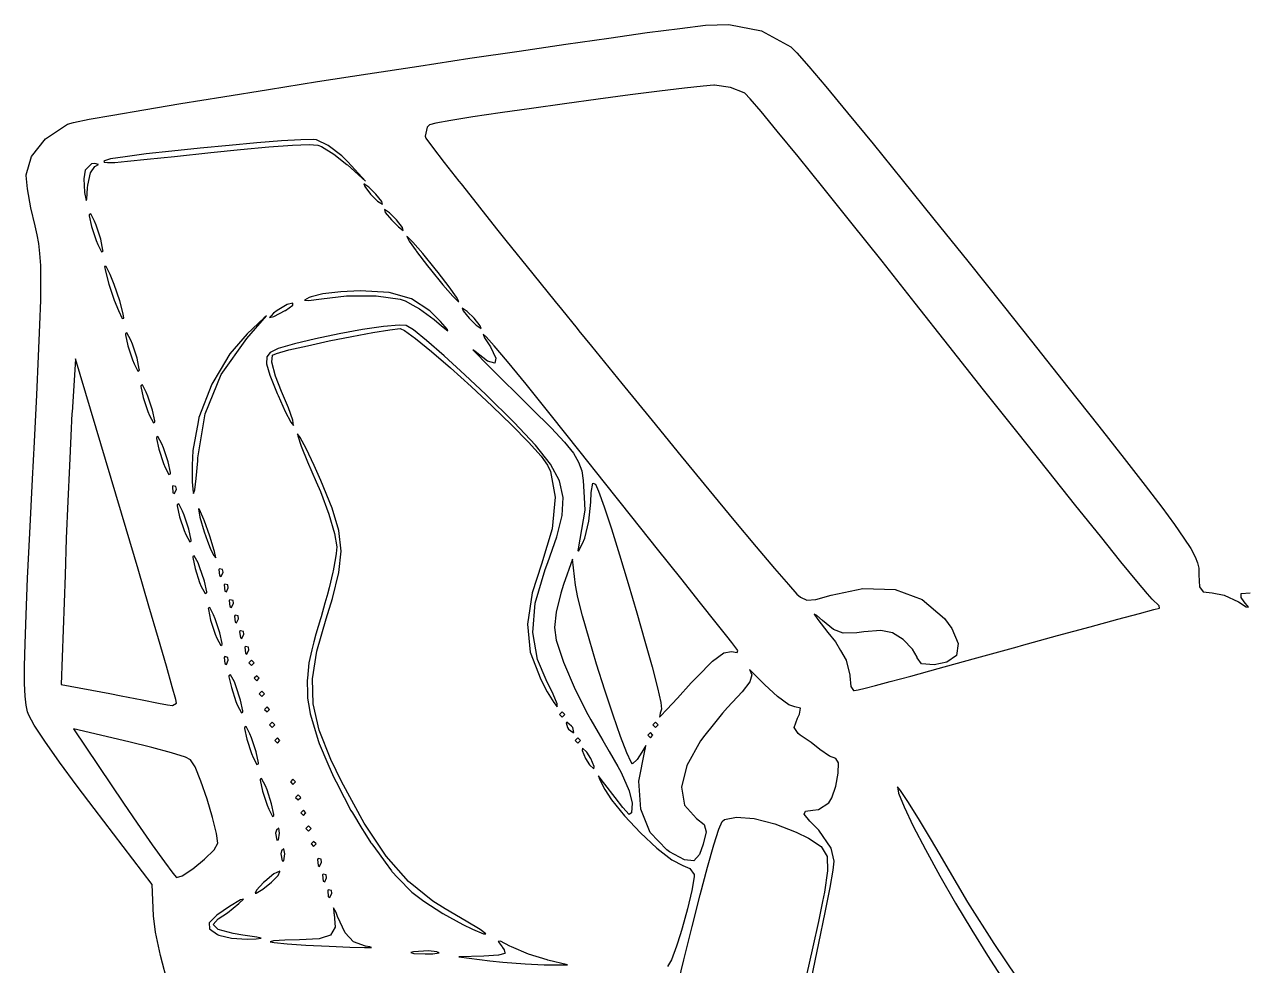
# Model space of a CAD drawing. Extents: x 90 to 180.1, y -125 to -50.
# Drawn here: x 105.09 to 113.93, y -111.35 to -104.55 of the extents above; entities that cross this region are included whole.
import ezdxf

# ---------------------------------------------------------------- set-up
doc = ezdxf.new("R2010")
doc.units = 0
doc.layers.add('BLACK', color=7, linetype='CONTINUOUS')

msp = doc.modelspace()

# ---------------------------------------------------------------- linework, layer by layer
at = {"layer": 'BLACK', "linetype": 'CONTINUOUS'}
for p, q in [((109.822, -104.579), (110.008, -104.557)), ((110.008, -104.557), (110.177, -104.551)), ((110.177, -104.551), (110.413, -104.597)), ((108.999, -104.693), (109.31, -104.649)), ((109.31, -104.649), (109.587, -104.61)), ((109.587, -104.61), (109.822, -104.579)), ((110.413, -104.597), (110.624, -104.712)), ((108.306, -104.795), (108.662, -104.743)), ((108.662, -104.743), (108.999, -104.693)), ((110.624, -104.712), (110.624, -104.712)), ((110.624, -104.712), (110.668, -104.757)), ((107.939, -104.851), (108.306, -104.795)), ((110.668, -104.757), (110.754, -104.854)), ((107.205, -104.964), (107.57, -104.907)), ((107.57, -104.907), (107.939, -104.851)), ((110.754, -104.854), (110.877, -105)), ((106.853, -105.02), (107.205, -104.964)), ((109.857, -105.011), (109.677, -105.032)), ((109.991, -104.996), (109.857, -105.011)), ((110.069, -104.99), (109.991, -104.996)), ((110.073, -104.99), (110.069, -104.99)), ((110.19, -105.006), (110.073, -104.99)), ((110.287, -105.044), (110.19, -105.006)), ((110.877, -105), (111.034, -105.189)), ((106.218, -105.122), (106.522, -105.073)), ((106.522, -105.073), (106.853, -105.02)), ((109.232, -105.09), (108.99, -105.123)), ((109.465, -105.059), (109.232, -105.09)), ((109.677, -105.032), (109.465, -105.059)), ((110.293, -105.048), (110.287, -105.044)), ((110.33, -105.087), (110.293, -105.048)), ((110.41, -105.18), (110.33, -105.087)), ((105.728, -105.205), (105.951, -105.167)), ((105.951, -105.167), (106.218, -105.122)), ((108.526, -105.189), (108.328, -105.219)), ((108.751, -105.157), (108.526, -105.189)), ((108.99, -105.123), (108.751, -105.157)), ((110.526, -105.321), (110.41, -105.18)), ((111.034, -105.189), (111.219, -105.414)), ((105.243, -105.378), (105.4, -105.272)), ((105.4, -105.272), (105.444, -105.259)), ((105.444, -105.259), (105.556, -105.236)), ((105.556, -105.236), (105.728, -105.205)), ((108.014, -105.275), (107.998, -105.292)), ((108.06, -105.263), (108.014, -105.275)), ((108.169, -105.244), (108.06, -105.263)), ((108.328, -105.219), (108.169, -105.244)), ((107.998, -105.292), (107.983, -105.358)), ((107.983, -105.358), (107.989, -105.371)), ((107.989, -105.371), (108.036, -105.436)), ((110.677, -105.505), (110.526, -105.321)), ((105.141, -105.504), (105.243, -105.378)), ((106.358, -105.444), (106.154, -105.465)), ((106.568, -105.424), (106.358, -105.444)), ((106.436, -105.475), (106.65, -105.453)), ((106.768, -105.406), (106.568, -105.424)), ((106.65, -105.453), (106.854, -105.435)), ((106.946, -105.392), (106.768, -105.406)), ((106.854, -105.435), (107.025, -105.423)), ((107.087, -105.383), (106.946, -105.392)), ((107.025, -105.423), (107.147, -105.419)), ((107.178, -105.382), (107.087, -105.383)), ((107.147, -105.419), (107.209, -105.423)), ((107.2, -105.383), (107.178, -105.382)), ((107.283, -105.424), (107.2, -105.383)), ((107.209, -105.423), (107.235, -105.433)), ((107.235, -105.433), (107.325, -105.488)), ((107.382, -105.5), (107.283, -105.424)), ((108.036, -105.436), (108.122, -105.548)), ((111.219, -105.414), (111.428, -105.672)), ((105.102, -105.636), (105.141, -105.504)), ((105.667, -105.535), (105.664, -105.539)), ((105.664, -105.539), (105.666, -105.546)), ((105.666, -105.546), (105.689, -105.549)), ((105.712, -105.522), (105.667, -105.535)), ((105.689, -105.549), (105.743, -105.547)), ((105.817, -105.506), (105.712, -105.522)), ((105.743, -105.547), (105.835, -105.539)), ((105.969, -105.486), (105.817, -105.506)), ((105.835, -105.539), (105.976, -105.525)), ((106.154, -105.465), (105.969, -105.486)), ((105.976, -105.525), (106.173, -105.504)), ((106.173, -105.504), (106.436, -105.475)), ((107.325, -105.488), (107.418, -105.562)), ((107.425, -105.544), (107.382, -105.5)), ((107.553, -105.682), (107.425, -105.544)), ((108.122, -105.548), (108.227, -105.682)), ((110.856, -105.726), (110.677, -105.505)), ((105.102, -105.641), (105.102, -105.636)), ((105.529, -105.604), (105.519, -105.667)), ((105.574, -105.558), (105.529, -105.604)), ((105.547, -105.712), (105.566, -105.622)), ((105.566, -105.622), (105.598, -105.576)), ((105.597, -105.554), (105.574, -105.558)), ((105.625, -105.562), (105.597, -105.554)), ((105.598, -105.576), (105.625, -105.562)), ((107.418, -105.562), (107.422, -105.565)), ((107.422, -105.565), (107.553, -105.682)), ((105.111, -105.738), (105.102, -105.641)), ((105.519, -105.667), (105.524, -105.763)), ((105.546, -105.732), (105.547, -105.712)), ((107.577, -105.725), (107.541, -105.701)), ((107.541, -105.701), (107.547, -105.721)), ((107.547, -105.721), (107.59, -105.776)), ((107.627, -105.776), (107.577, -105.725)), ((108.227, -105.682), (108.243, -105.703)), ((108.243, -105.703), (108.36, -105.85)), ((111.059, -105.98), (110.856, -105.726)), ((111.428, -105.672), (111.657, -105.956)), ((105.135, -105.875), (105.111, -105.738)), ((105.524, -105.763), (105.524, -105.765)), ((105.524, -105.765), (105.535, -105.822)), ((105.535, -105.822), (105.541, -105.813)), ((105.541, -105.813), (105.546, -105.732)), ((107.59, -105.776), (107.64, -105.826)), ((107.671, -105.83), (107.627, -105.776)), ((105.166, -106.006), (105.135, -105.875)), ((107.64, -105.826), (107.676, -105.85)), ((107.676, -105.85), (107.671, -105.83)), ((107.727, -105.912), (107.691, -105.888)), ((107.691, -105.888), (107.696, -105.909)), ((108.36, -105.85), (108.393, -105.892)), ((108.393, -105.892), (108.509, -106.038)), ((105.568, -105.919), (105.557, -105.925)), ((105.557, -105.925), (105.557, -105.933)), ((105.557, -105.933), (105.574, -106.011)), ((105.596, -105.971), (105.568, -105.919)), ((105.607, -106), (105.596, -105.971)), ((107.696, -105.909), (107.74, -105.963)), ((107.777, -105.963), (107.727, -105.912)), ((107.74, -105.963), (107.79, -106.013)), ((107.82, -106.017), (107.777, -105.963)), ((111.283, -106.261), (111.059, -105.98)), ((111.657, -105.956), (111.902, -106.261)), ((105.181, -106.07), (105.166, -106.006)), ((105.193, -106.134), (105.181, -106.07)), ((105.574, -106.011), (105.607, -106.112)), ((105.641, -106.102), (105.607, -106)), ((107.79, -106.013), (107.826, -106.038)), ((107.826, -106.038), (107.82, -106.017)), ((108.509, -106.038), (108.567, -106.111)), ((105.202, -106.205), (105.193, -106.134)), ((105.607, -106.112), (105.619, -106.141)), ((105.619, -106.141), (105.647, -106.193)), ((105.657, -106.18), (105.641, -106.102)), ((107.855, -106.084), (107.851, -106.083)), ((107.851, -106.083), (107.868, -106.115)), ((107.895, -106.123), (107.855, -106.084)), ((107.868, -106.115), (107.919, -106.187)), ((107.967, -106.205), (107.895, -106.123)), ((108.567, -106.111), (108.761, -106.351)), ((105.207, -106.292), (105.202, -106.205)), ((105.647, -106.193), (105.658, -106.187)), ((105.658, -106.187), (105.657, -106.18)), ((107.919, -106.187), (107.92, -106.19)), ((107.92, -106.19), (108.001, -106.294)), ((108.056, -106.315), (107.967, -106.205)), ((105.209, -106.401), (105.207, -106.292)), ((105.68, -106.299), (105.669, -106.299)), ((105.669, -106.299), (105.674, -106.332)), ((105.674, -106.332), (105.699, -106.426)), ((105.709, -106.356), (105.68, -106.299)), ((108.001, -106.294), (108.022, -106.321)), ((108.022, -106.321), (108.111, -106.431)), ((108.077, -106.342), (108.056, -106.315)), ((108.157, -106.447), (108.077, -106.342)), ((111.523, -106.564), (111.283, -106.261)), ((111.902, -106.261), (112.158, -106.581)), ((105.207, -106.542), (105.209, -106.401)), ((105.699, -106.426), (105.738, -106.543)), ((105.738, -106.43), (105.709, -106.356)), ((105.778, -106.547), (105.738, -106.43)), ((108.111, -106.431), (108.183, -106.513)), ((108.761, -106.351), (108.923, -106.553)), ((107.16, -106.518), (107.147, -106.524)), ((107.245, -106.497), (107.16, -106.518)), ((107.235, -106.532), (107.416, -106.512)), ((107.375, -106.481), (107.245, -106.497)), ((107.515, -106.475), (107.375, -106.481)), ((107.416, -106.512), (107.63, -106.511)), ((107.724, -106.486), (107.515, -106.475)), ((107.63, -106.511), (107.804, -106.536)), ((107.885, -106.532), (107.724, -106.486)), ((108.21, -106.521), (108.157, -106.447)), ((108.183, -106.513), (108.223, -106.552)), ((108.226, -106.553), (108.21, -106.521)), ((105.202, -106.721), (105.207, -106.542)), ((105.738, -106.543), (105.768, -106.617)), ((105.803, -106.64), (105.778, -106.547)), ((106.986, -106.574), (106.914, -106.616)), ((106.976, -106.616), (107.028, -106.579)), ((107.027, -106.563), (106.986, -106.574)), ((107.028, -106.579), (107.027, -106.563)), ((107.147, -106.524), (107.113, -106.543)), ((107.113, -106.543), (107.14, -106.545)), ((107.14, -106.545), (107.235, -106.532)), ((107.804, -106.536), (107.839, -106.548)), ((107.839, -106.548), (107.895, -106.579)), ((108.018, -106.619), (107.885, -106.532)), ((107.895, -106.579), (107.942, -106.604)), ((107.942, -106.604), (108.048, -106.682)), ((108.223, -106.552), (108.226, -106.553)), ((108.288, -106.623), (108.252, -106.599)), ((108.252, -106.599), (108.257, -106.619)), ((108.923, -106.553), (108.968, -106.608)), ((108.968, -106.608), (109.081, -106.748)), ((111.766, -106.871), (111.523, -106.564)), ((112.158, -106.581), (112.363, -106.839)), ((105.768, -106.617), (105.796, -106.674)), ((105.796, -106.674), (105.807, -106.673)), ((105.807, -106.673), (105.803, -106.64)), ((106.696, -106.819), (106.839, -106.655)), ((106.819, -106.673), (106.698, -106.786)), ((106.839, -106.655), (106.819, -106.673)), ((106.872, -106.655), (106.86, -106.667)), ((106.86, -106.667), (106.89, -106.661)), ((106.889, -106.636), (106.872, -106.655)), ((106.914, -106.616), (106.889, -106.636)), ((106.89, -106.661), (106.973, -106.617)), ((106.973, -106.617), (106.976, -106.616)), ((108.095, -106.697), (108.018, -106.619)), ((108.048, -106.682), (108.102, -106.728)), ((108.144, -106.753), (108.095, -106.697)), ((108.257, -106.619), (108.301, -106.673)), ((108.338, -106.673), (108.288, -106.623)), ((108.301, -106.673), (108.351, -106.724)), ((108.381, -106.728), (108.338, -106.673)), ((105.192, -106.946), (105.202, -106.721)), ((105.83, -106.779), (105.819, -106.786)), ((105.819, -106.786), (105.819, -106.793)), ((105.857, -106.831), (105.83, -106.779)), ((106.698, -106.786), (106.573, -106.929)), ((107.362, -106.785), (107.191, -106.821)), ((107.532, -106.754), (107.362, -106.785)), ((107.453, -106.804), (107.605, -106.775)), ((107.683, -106.732), (107.532, -106.754)), ((107.605, -106.775), (107.728, -106.756)), ((107.797, -106.723), (107.683, -106.732)), ((107.728, -106.756), (107.802, -106.748)), ((107.847, -106.726), (107.797, -106.723)), ((107.802, -106.748), (107.834, -106.761)), ((107.834, -106.761), (107.914, -106.819)), ((107.899, -106.757), (107.847, -106.726)), ((107.993, -106.833), (107.899, -106.757)), ((108.102, -106.728), (108.148, -106.764)), ((108.148, -106.764), (108.144, -106.753)), ((108.351, -106.724), (108.387, -106.748)), ((108.387, -106.748), (108.381, -106.728)), ((109.081, -106.748), (109.094, -106.764)), ((109.094, -106.764), (109.184, -106.875)), ((105.819, -106.793), (105.836, -106.871)), ((105.836, -106.871), (105.869, -106.973)), ((105.869, -106.86), (105.857, -106.831)), ((105.903, -106.962), (105.869, -106.86)), ((106.511, -107.079), (106.696, -106.819)), ((107.039, -106.857), (106.923, -106.892)), ((107, -106.902), (107.133, -106.871)), ((107.191, -106.821), (107.039, -106.857)), ((107.133, -106.871), (107.29, -106.837)), ((107.29, -106.837), (107.453, -106.804)), ((107.914, -106.819), (108.029, -106.912)), ((108.12, -106.944), (107.993, -106.833)), ((108.425, -106.808), (108.402, -106.789)), ((108.402, -106.789), (108.413, -106.814)), ((108.413, -106.814), (108.455, -106.88)), ((108.483, -106.872), (108.425, -106.808)), ((108.578, -106.986), (108.483, -106.872)), ((109.184, -106.875), (109.404, -107.145)), ((112.017, -107.19), (111.766, -106.871)), ((112.363, -106.839), (112.626, -107.171)), ((105.179, -107.225), (105.192, -106.946)), ((105.919, -107.04), (105.903, -106.962)), ((106.573, -106.929), (106.503, -107.048)), ((106.841, -106.951), (106.838, -107.001)), ((106.864, -106.92), (106.841, -106.951)), ((106.923, -106.892), (106.864, -106.92)), ((106.877, -106.99), (106.882, -106.94)), ((106.882, -106.94), (106.911, -106.928)), ((106.911, -106.928), (107, -106.902)), ((108.029, -106.912), (108.167, -107.031)), ((108.271, -107.082), (108.12, -106.944)), ((108.346, -106.914), (108.329, -106.901)), ((108.329, -106.901), (108.354, -106.928)), ((108.435, -106.982), (108.346, -106.914)), ((108.354, -106.928), (108.422, -106.997)), ((108.455, -106.88), (108.495, -106.96)), ((108.495, -106.96), (108.488, -106.997)), ((105.458, -106.966), (105.434, -107.353)), ((105.824, -108.195), (105.458, -106.966)), ((105.869, -106.973), (105.881, -107.002)), ((105.881, -107.002), (105.909, -107.054)), ((105.909, -107.054), (105.92, -107.048)), ((105.92, -107.048), (105.919, -107.04)), ((106.503, -107.048), (106.443, -107.149)), ((106.838, -107.001), (106.862, -107.083)), ((106.904, -107.092), (106.877, -106.99)), ((108.167, -107.031), (108.317, -107.167)), ((108.422, -106.997), (108.526, -107.101)), ((108.488, -106.997), (108.435, -106.982)), ((108.712, -107.15), (108.578, -106.986)), ((106.395, -107.363), (106.511, -107.079)), ((106.862, -107.083), (106.915, -107.216)), ((106.947, -107.203), (106.904, -107.092)), ((108.421, -107.224), (108.271, -107.082)), ((108.526, -107.101), (108.662, -107.235)), ((105.162, -107.566), (105.179, -107.225)), ((105.942, -107.153), (105.931, -107.16)), ((105.931, -107.16), (105.931, -107.167)), ((105.931, -107.167), (105.948, -107.245)), ((105.97, -107.206), (105.942, -107.153)), ((105.981, -107.235), (105.97, -107.206)), ((106.443, -107.149), (106.35, -107.39)), ((106.915, -107.216), (106.922, -107.231)), ((106.996, -107.321), (106.947, -107.203)), ((108.317, -107.167), (108.468, -107.308)), ((108.626, -107.426), (108.421, -107.224)), ((108.886, -107.366), (108.712, -107.15)), ((109.404, -107.145), (109.622, -107.412)), ((112.257, -107.492), (112.017, -107.19)), ((112.626, -107.171), (112.848, -107.452)), ((105.948, -107.245), (105.981, -107.347)), ((106.015, -107.336), (105.981, -107.235)), ((106.922, -107.231), (106.973, -107.346)), ((108.468, -107.308), (108.609, -107.446)), ((108.662, -107.235), (108.755, -107.326)), ((105.433, -107.358), (105.424, -107.521)), ((105.434, -107.353), (105.433, -107.358)), ((105.981, -107.347), (105.993, -107.376)), ((105.993, -107.376), (106.021, -107.428)), ((106.031, -107.414), (106.015, -107.336)), ((106.342, -107.682), (106.395, -107.363)), ((106.35, -107.39), (106.344, -107.422)), ((106.973, -107.346), (107.014, -107.423)), ((107.027, -107.409), (106.996, -107.321)), ((108.755, -107.326), (108.893, -107.465)), ((109.104, -107.638), (108.886, -107.366)), ((106.021, -107.428), (106.032, -107.422)), ((106.032, -107.422), (106.031, -107.414)), ((106.344, -107.422), (106.306, -107.627)), ((107.014, -107.423), (107.034, -107.448)), ((107.034, -107.448), (107.027, -107.409)), ((107.034, -107.448), (107.034, -107.448)), ((108.609, -107.446), (108.731, -107.569)), ((108.781, -107.589), (108.626, -107.426)), ((108.893, -107.465), (108.99, -107.568)), ((109.622, -107.412), (109.833, -107.67)), ((112.48, -107.773), (112.257, -107.492)), ((112.848, -107.452), (113.033, -107.687)), ((105.149, -107.834), (105.162, -107.566)), ((105.424, -107.521), (105.414, -107.739)), ((106.054, -107.528), (106.043, -107.534)), ((106.043, -107.534), (106.044, -107.541)), ((106.044, -107.541), (106.06, -107.619)), ((106.082, -107.58), (106.054, -107.528)), ((106.094, -107.609), (106.082, -107.58)), ((107.081, -107.533), (107.062, -107.507)), ((107.062, -107.507), (107.064, -107.523)), ((107.064, -107.523), (107.089, -107.596)), ((107.124, -107.614), (107.081, -107.533)), ((108.731, -107.569), (108.821, -107.668)), ((108.99, -107.568), (109.054, -107.647)), ((106.06, -107.619), (106.094, -107.721)), ((106.127, -107.71), (106.094, -107.609)), ((106.306, -107.627), (106.301, -107.735)), ((107.089, -107.596), (107.135, -107.711)), ((107.181, -107.737), (107.124, -107.614)), ((108.889, -107.726), (108.781, -107.589)), ((108.821, -107.668), (108.868, -107.734)), ((109.054, -107.647), (109.092, -107.712)), ((109.28, -107.86), (109.104, -107.638)), ((109.833, -107.67), (110.032, -107.912)), ((105.414, -107.739), (105.403, -107.993)), ((106.094, -107.721), (106.105, -107.75)), ((106.105, -107.75), (106.133, -107.802)), ((106.144, -107.788), (106.127, -107.71)), ((106.301, -107.735), (106.301, -107.796)), ((106.331, -107.83), (106.341, -107.702)), ((106.341, -107.702), (106.342, -107.682)), ((107.135, -107.711), (107.197, -107.855)), ((107.23, -107.845), (107.181, -107.737)), ((108.868, -107.734), (108.888, -107.779)), ((108.954, -107.848), (108.889, -107.726)), ((109.092, -107.712), (109.114, -107.774)), ((113.033, -107.687), (113.183, -107.88)), ((105.129, -108.226), (105.149, -107.834)), ((106.133, -107.802), (106.144, -107.796)), ((106.144, -107.796), (106.144, -107.788)), ((106.301, -107.796), (106.301, -107.855)), ((106.321, -107.913), (106.331, -107.83)), ((107.312, -108.045), (107.23, -107.845)), ((108.888, -107.779), (108.923, -107.966)), ((108.98, -107.968), (108.954, -107.848)), ((109.114, -107.774), (109.126, -107.845)), ((109.126, -107.845), (109.133, -107.968)), ((112.682, -108.027), (112.48, -107.773)), ((106.162, -107.883), (106.158, -107.888)), ((106.158, -107.888), (106.162, -107.933)), ((106.184, -107.888), (106.162, -107.883)), ((106.162, -107.933), (106.173, -107.939)), ((106.173, -107.939), (106.187, -107.908)), ((106.187, -107.908), (106.184, -107.888)), ((106.301, -107.855), (106.306, -107.908)), ((106.306, -107.908), (106.308, -107.93)), ((106.308, -107.93), (106.311, -107.938)), ((106.311, -107.938), (106.321, -107.913)), ((107.197, -107.855), (107.227, -107.924)), ((107.227, -107.924), (107.288, -108.087)), ((109.179, -108.001), (109.182, -107.931)), ((109.182, -107.931), (109.194, -107.864)), ((109.194, -107.864), (109.214, -107.871)), ((109.214, -107.871), (109.236, -107.922)), ((109.236, -107.922), (109.277, -108.036)), ((109.477, -108.108), (109.28, -107.86)), ((110.032, -107.912), (110.214, -108.132)), ((113.183, -107.88), (113.303, -108.038)), ((105.403, -107.993), (105.392, -108.263)), ((106.204, -108.014), (106.193, -108.02)), ((106.193, -108.02), (106.193, -108.028)), ((106.231, -108.066), (106.204, -108.014)), ((108.923, -107.966), (108.901, -108.193)), ((108.972, -108.098), (108.98, -107.968)), ((109.133, -107.968), (109.137, -108.059)), ((109.166, -108.138), (109.179, -108.001)), ((106.193, -108.028), (106.21, -108.106)), ((106.21, -108.106), (106.243, -108.207)), ((106.243, -108.095), (106.231, -108.066)), ((106.277, -108.196), (106.243, -108.095)), ((106.355, -108.055), (106.347, -108.05)), ((106.347, -108.05), (106.357, -108.11)), ((106.385, -108.127), (106.355, -108.055)), ((106.357, -108.11), (106.387, -108.216)), ((107.288, -108.087), (107.33, -108.228)), ((107.361, -108.207), (107.312, -108.045)), ((108.934, -108.251), (108.972, -108.098)), ((109.137, -108.059), (109.089, -108.338)), ((109.277, -108.036), (109.329, -108.193)), ((109.662, -108.341), (109.477, -108.108)), ((112.86, -108.248), (112.682, -108.027)), ((113.303, -108.038), (113.395, -108.163)), ((105.91, -108.485), (105.824, -108.195)), ((106.293, -108.275), (106.277, -108.196)), ((106.387, -108.132), (106.385, -108.127)), ((106.429, -108.248), (106.387, -108.132)), ((108.901, -108.193), (108.825, -108.45)), ((109.137, -108.262), (109.166, -108.138)), ((109.329, -108.193), (109.388, -108.381)), ((110.214, -108.132), (110.374, -108.323)), ((113.395, -108.163), (113.464, -108.261)), ((105.113, -108.55), (105.129, -108.226)), ((105.392, -108.263), (105.383, -108.529)), ((106.243, -108.207), (106.255, -108.236)), ((106.255, -108.236), (106.283, -108.288)), ((106.283, -108.288), (106.294, -108.282)), ((106.294, -108.282), (106.293, -108.275)), ((106.387, -108.216), (106.412, -108.282)), ((106.412, -108.282), (106.432, -108.334)), ((106.46, -108.351), (106.429, -108.248)), ((107.33, -108.228), (107.346, -108.324)), ((107.377, -108.355), (107.361, -108.207)), ((108.87, -108.437), (108.934, -108.251)), ((109.121, -108.301), (109.137, -108.262)), ((113.008, -108.432), (112.86, -108.248)), ((113.464, -108.261), (113.513, -108.337)), ((106.432, -108.334), (106.456, -108.384)), ((106.462, -108.357), (106.46, -108.351)), ((106.471, -108.404), (106.462, -108.357)), ((107.342, -108.373), (107.337, -108.404)), ((107.346, -108.324), (107.342, -108.373)), ((107.361, -108.51), (107.377, -108.355)), ((109.089, -108.338), (109.086, -108.35)), ((109.086, -108.35), (109.091, -108.355)), ((109.091, -108.355), (109.121, -108.301)), ((109.829, -108.55), (109.662, -108.341)), ((110.374, -108.323), (110.507, -108.48)), ((113.513, -108.337), (113.544, -108.395)), ((106.316, -108.388), (106.305, -108.394)), ((106.305, -108.394), (106.305, -108.402)), ((106.305, -108.402), (106.322, -108.48)), ((106.344, -108.44), (106.316, -108.388)), ((106.355, -108.469), (106.344, -108.44)), ((106.456, -108.384), (106.471, -108.404)), ((107.337, -108.404), (107.319, -108.498)), ((108.825, -108.45), (108.757, -108.657)), ((108.851, -108.488), (108.87, -108.437)), ((109.048, -108.413), (108.983, -108.597)), ((109.069, -108.6), (109.048, -108.413)), ((109.388, -108.381), (109.45, -108.588)), ((113.123, -108.572), (113.008, -108.432)), ((113.544, -108.395), (113.562, -108.44)), ((113.562, -108.44), (113.571, -108.477)), ((105.102, -108.814), (105.113, -108.55)), ((105.383, -108.529), (105.355, -109.318)), ((105.989, -108.752), (105.91, -108.485)), ((106.322, -108.48), (106.355, -108.581)), ((106.389, -108.571), (106.355, -108.469)), ((106.499, -108.482), (106.494, -108.487)), ((106.494, -108.487), (106.499, -108.531)), ((106.521, -108.487), (106.499, -108.482)), ((106.499, -108.531), (106.51, -108.537)), ((106.51, -108.537), (106.524, -108.506)), ((106.524, -108.506), (106.521, -108.487)), ((107.318, -108.506), (107.29, -108.619)), ((107.314, -108.697), (107.361, -108.51)), ((107.319, -108.498), (107.318, -108.506)), ((108.779, -108.731), (108.851, -108.488)), ((109.972, -108.73), (109.829, -108.55)), ((110.507, -108.48), (110.607, -108.596)), ((113.571, -108.477), (113.572, -108.51)), ((113.572, -108.51), (113.572, -108.525)), ((113.572, -108.525), (113.576, -108.612)), ((106.355, -108.581), (106.367, -108.61)), ((106.367, -108.61), (106.395, -108.662)), ((106.406, -108.649), (106.389, -108.571)), ((106.536, -108.594), (106.532, -108.599)), ((106.532, -108.599), (106.536, -108.644)), ((106.559, -108.599), (106.536, -108.594)), ((106.548, -108.649), (106.561, -108.619)), ((106.561, -108.619), (106.559, -108.599)), ((107.29, -108.619), (107.281, -108.656)), ((108.983, -108.597), (108.963, -108.659)), ((109.086, -108.689), (109.069, -108.6)), ((109.45, -108.588), (109.512, -108.801)), ((110.607, -108.596), (110.669, -108.665)), ((110.916, -108.674), (111.145, -108.626)), ((111.145, -108.626), (111.377, -108.632)), ((111.377, -108.632), (111.574, -108.704)), ((113.2, -108.664), (113.123, -108.572)), ((113.576, -108.612), (113.603, -108.649)), ((106.395, -108.662), (106.406, -108.656)), ((106.406, -108.656), (106.406, -108.649)), ((106.536, -108.644), (106.548, -108.649)), ((106.574, -108.706), (106.569, -108.711)), ((106.569, -108.711), (106.574, -108.756)), ((106.596, -108.711), (106.574, -108.706)), ((106.585, -108.762), (106.599, -108.731)), ((106.599, -108.731), (106.596, -108.711)), ((107.26, -108.731), (107.232, -108.829)), ((107.281, -108.658), (107.26, -108.731)), ((107.269, -108.843), (107.314, -108.697)), ((107.281, -108.656), (107.281, -108.658)), ((108.757, -108.657), (108.722, -108.882)), ((108.761, -108.942), (108.779, -108.731)), ((108.963, -108.659), (108.931, -108.796)), ((109.12, -108.823), (109.086, -108.689)), ((110.085, -108.872), (109.972, -108.73)), ((110.669, -108.665), (110.694, -108.688)), ((110.694, -108.688), (110.739, -108.709)), ((110.739, -108.709), (110.805, -108.704)), ((110.805, -108.704), (110.916, -108.674)), ((111.574, -108.704), (111.735, -108.841)), ((113.235, -108.702), (113.2, -108.664)), ((113.284, -108.749), (113.235, -108.702)), ((113.603, -108.649), (113.667, -108.656)), ((113.667, -108.656), (113.755, -108.672)), ((113.755, -108.672), (113.857, -108.72)), ((113.857, -108.72), (113.914, -108.758)), ((113.876, -108.689), (113.877, -108.662)), ((113.898, -108.72), (113.876, -108.689)), ((113.877, -108.662), (113.943, -108.656)), ((113.929, -108.76), (113.898, -108.72)), ((105.094, -109.024), (105.102, -108.814)), ((106.058, -108.989), (105.989, -108.752)), ((106.428, -108.762), (106.417, -108.768)), ((106.417, -108.768), (106.418, -108.776)), ((106.418, -108.776), (106.434, -108.854)), ((106.456, -108.814), (106.428, -108.762)), ((106.468, -108.843), (106.456, -108.814)), ((106.574, -108.756), (106.585, -108.762)), ((106.611, -108.818), (106.607, -108.824)), ((106.633, -108.823), (106.611, -108.818)), ((108.931, -108.796), (108.918, -108.907)), ((109.512, -108.801), (109.571, -109.006)), ((110.812, -108.821), (110.793, -108.81)), ((110.793, -108.81), (110.819, -108.849)), ((112.986, -108.847), (113.143, -108.805)), ((113.143, -108.805), (113.247, -108.777)), ((113.247, -108.777), (113.288, -108.767)), ((113.288, -108.767), (113.284, -108.749)), ((113.914, -108.758), (113.929, -108.76)), ((106.434, -108.854), (106.468, -108.955)), ((106.501, -108.945), (106.468, -108.843)), ((106.607, -108.824), (106.611, -108.868)), ((106.611, -108.868), (106.622, -108.874)), ((106.622, -108.874), (106.636, -108.843)), ((106.636, -108.843), (106.633, -108.823)), ((107.228, -108.843), (107.195, -108.955)), ((107.201, -109.078), (107.269, -108.843)), ((107.232, -108.829), (107.228, -108.843)), ((108.722, -108.882), (108.743, -109.085)), ((108.918, -108.907), (108.931, -108.997)), ((109.167, -108.989), (109.12, -108.823)), ((110.163, -108.97), (110.085, -108.872)), ((110.853, -108.856), (110.812, -108.821)), ((110.819, -108.849), (110.893, -108.942)), ((110.932, -108.921), (110.853, -108.856)), ((111.735, -108.841), (111.787, -108.913)), ((112.551, -108.965), (112.786, -108.901)), ((112.786, -108.901), (112.986, -108.847)), ((106.115, -109.186), (106.058, -108.989)), ((106.468, -108.955), (106.479, -108.984)), ((106.479, -108.984), (106.507, -109.036)), ((106.518, -109.023), (106.501, -108.945)), ((106.649, -108.93), (106.644, -108.936)), ((106.644, -108.936), (106.649, -108.98)), ((106.671, -108.936), (106.649, -108.93)), ((106.649, -108.98), (106.66, -108.986)), ((106.66, -108.986), (106.673, -108.955)), ((106.673, -108.955), (106.671, -108.936)), ((107.195, -108.955), (107.179, -109.01)), ((108.796, -109.137), (108.761, -108.942)), ((108.931, -108.997), (108.982, -109.157)), ((109.222, -109.172), (109.167, -108.989)), ((110.199, -109.016), (110.163, -108.97)), ((110.893, -108.942), (110.947, -109.011)), ((111.003, -108.947), (110.932, -108.921)), ((111.101, -108.945), (111.003, -108.947)), ((111.151, -108.938), (111.101, -108.945)), ((111.274, -108.928), (111.151, -108.938)), ((111.358, -108.945), (111.274, -108.928)), ((111.435, -108.993), (111.358, -108.945)), ((111.504, -109.062), (111.435, -108.993)), ((111.787, -108.913), (111.832, -109.023)), ((112.291, -109.037), (112.551, -108.965)), ((105.09, -109.187), (105.094, -109.024)), ((106.507, -109.036), (106.518, -109.03)), ((106.518, -109.03), (106.518, -109.023)), ((106.686, -109.043), (106.681, -109.048)), ((106.681, -109.048), (106.686, -109.093)), ((106.708, -109.048), (106.686, -109.043)), ((106.697, -109.098), (106.711, -109.068)), ((106.711, -109.068), (106.708, -109.048)), ((107.166, -109.068), (107.144, -109.161)), ((107.174, -109.03), (107.166, -109.068)), ((107.169, -109.277), (107.201, -109.078)), ((107.179, -109.01), (107.174, -109.03)), ((108.743, -109.085), (108.818, -109.283)), ((109.571, -109.006), (109.622, -109.191)), ((110.14, -109.09), (110.195, -109.08)), ((110.195, -109.08), (110.236, -109.088)), ((110.242, -109.073), (110.199, -109.016)), ((110.236, -109.088), (110.242, -109.073)), ((110.947, -109.011), (110.984, -109.073)), ((110.984, -109.073), (111.025, -109.143)), ((111.536, -109.122), (111.504, -109.062)), ((111.832, -109.023), (111.82, -109.108)), ((111.942, -109.133), (112.26, -109.046)), ((112.26, -109.046), (112.291, -109.037)), ((106.536, -109.117), (106.532, -109.123)), ((106.532, -109.123), (106.536, -109.167)), ((106.559, -109.123), (106.536, -109.117)), ((106.536, -109.167), (106.548, -109.173)), ((106.548, -109.173), (106.561, -109.142)), ((106.561, -109.142), (106.559, -109.123)), ((106.686, -109.093), (106.697, -109.098)), ((106.73, -109.142), (106.711, -109.161)), ((106.711, -109.161), (106.73, -109.18)), ((106.748, -109.161), (106.73, -109.142)), ((106.73, -109.18), (106.748, -109.161)), ((107.144, -109.162), (107.133, -109.273)), ((107.144, -109.161), (107.144, -109.162)), ((108.858, -109.284), (108.796, -109.137)), ((108.982, -109.157), (109.066, -109.354)), ((109.282, -109.36), (109.222, -109.172)), ((109.947, -109.262), (110.06, -109.149)), ((110.06, -109.149), (110.14, -109.09)), ((111.025, -109.143), (111.05, -109.25)), ((111.536, -109.126), (111.536, -109.122)), ((111.568, -109.17), (111.536, -109.126)), ((111.659, -109.175), (111.568, -109.17)), ((111.752, -109.156), (111.659, -109.175)), ((111.688, -109.203), (111.942, -109.133)), ((111.82, -109.108), (111.752, -109.156)), ((105.09, -109.311), (105.09, -109.187)), ((106.157, -109.334), (106.115, -109.186)), ((106.578, -109.248), (106.567, -109.255)), ((106.567, -109.255), (106.567, -109.262)), ((106.567, -109.262), (106.584, -109.34)), ((106.606, -109.3), (106.578, -109.248)), ((106.767, -109.255), (106.748, -109.273)), ((106.786, -109.273), (106.767, -109.255)), ((109.622, -109.191), (109.661, -109.343)), ((109.905, -109.307), (109.947, -109.262)), ((110.368, -109.25), (110.327, -109.21)), ((110.327, -109.21), (110.329, -109.215)), ((110.344, -109.248), (110.328, -109.298)), ((110.329, -109.215), (110.344, -109.248)), ((110.436, -109.32), (110.368, -109.25)), ((111.05, -109.25), (111.05, -109.256)), ((111.05, -109.256), (111.059, -109.333)), ((111.343, -109.297), (111.491, -109.257)), ((111.491, -109.257), (111.688, -109.203)), ((105.094, -109.402), (105.09, -109.311)), ((105.355, -109.318), (105.706, -109.384)), ((106.182, -109.426), (106.157, -109.334)), ((106.584, -109.34), (106.617, -109.442)), ((106.617, -109.329), (106.606, -109.3)), ((106.651, -109.431), (106.617, -109.329)), ((106.748, -109.273), (106.767, -109.292)), ((106.767, -109.292), (106.786, -109.273)), ((107.133, -109.273), (107.131, -109.29)), ((107.131, -109.29), (107.134, -109.386)), ((107.174, -109.459), (107.169, -109.277)), ((108.818, -109.283), (108.865, -109.37)), ((108.908, -109.388), (108.858, -109.284)), ((109.661, -109.343), (109.685, -109.449)), ((109.806, -109.416), (109.905, -109.307)), ((110.328, -109.298), (110.272, -109.372)), ((110.529, -109.406), (110.436, -109.32)), ((111.059, -109.333), (111.078, -109.362)), ((111.112, -109.356), (111.161, -109.345)), ((111.161, -109.345), (111.235, -109.326)), ((111.235, -109.326), (111.343, -109.297)), ((105.101, -109.468), (105.094, -109.402)), ((105.706, -109.384), (105.789, -109.399)), ((105.789, -109.399), (105.94, -109.428)), ((105.94, -109.428), (106.057, -109.452)), ((106.188, -109.454), (106.182, -109.426)), ((106.667, -109.509), (106.651, -109.431)), ((106.804, -109.367), (106.786, -109.386)), ((106.786, -109.386), (106.804, -109.404)), ((106.823, -109.386), (106.804, -109.367)), ((106.804, -109.404), (106.823, -109.386)), ((107.134, -109.386), (107.135, -109.416)), ((107.135, -109.416), (107.148, -109.498)), ((108.865, -109.37), (108.912, -109.449)), ((108.936, -109.459), (108.908, -109.388)), ((109.066, -109.354), (109.159, -109.535)), ((109.341, -109.539), (109.282, -109.36)), ((109.728, -109.5), (109.806, -109.416)), ((110.272, -109.372), (110.168, -109.485)), ((110.611, -109.464), (110.529, -109.406)), ((111.078, -109.362), (111.081, -109.362)), ((111.081, -109.362), (111.112, -109.356)), ((105.112, -109.515), (105.101, -109.468)), ((105.121, -109.54), (105.112, -109.515)), ((106.057, -109.452), (106.122, -109.466)), ((106.122, -109.466), (106.158, -109.471)), ((106.158, -109.471), (106.188, -109.454)), ((106.617, -109.442), (106.622, -109.454)), ((106.622, -109.454), (106.629, -109.471)), ((106.629, -109.471), (106.657, -109.523)), ((106.657, -109.523), (106.668, -109.516)), ((106.668, -109.516), (106.667, -109.509)), ((106.842, -109.479), (106.823, -109.498)), ((106.823, -109.498), (106.842, -109.516)), ((106.86, -109.498), (106.842, -109.479)), ((106.842, -109.516), (106.86, -109.498)), ((107.148, -109.498), (107.153, -109.531)), ((107.218, -109.647), (107.174, -109.459)), ((108.912, -109.449), (108.938, -109.479)), ((108.938, -109.479), (108.936, -109.459)), ((108.974, -109.516), (108.955, -109.535)), ((108.993, -109.535), (108.974, -109.516)), ((109.68, -109.525), (109.677, -109.553)), ((109.69, -109.497), (109.68, -109.525)), ((109.683, -109.547), (109.728, -109.5)), ((109.685, -109.449), (109.69, -109.497)), ((110.131, -109.525), (110.063, -109.61)), ((110.168, -109.485), (110.131, -109.525)), ((110.653, -109.479), (110.611, -109.464)), ((110.694, -109.489), (110.653, -109.479)), ((110.687, -109.533), (110.694, -109.489)), ((105.16, -109.611), (105.121, -109.54)), ((105.238, -109.728), (105.16, -109.611)), ((106.879, -109.591), (106.86, -109.61)), ((106.86, -109.61), (106.879, -109.629)), ((106.898, -109.61), (106.879, -109.591)), ((106.879, -109.629), (106.898, -109.61)), ((107.153, -109.531), (107.178, -109.61)), ((107.178, -109.61), (107.212, -109.722)), ((108.955, -109.535), (108.974, -109.554)), ((108.974, -109.554), (108.993, -109.535)), ((109.007, -109.591), (109.002, -109.594)), ((109.002, -109.594), (109.011, -109.629)), ((109.041, -109.618), (109.007, -109.591)), ((109.159, -109.535), (109.179, -109.573)), ((109.179, -109.573), (109.232, -109.664)), ((109.395, -109.694), (109.341, -109.539)), ((109.647, -109.591), (109.629, -109.61)), ((109.629, -109.61), (109.647, -109.629)), ((109.666, -109.61), (109.647, -109.591)), ((109.647, -109.629), (109.666, -109.61)), ((109.677, -109.553), (109.683, -109.547)), ((110.063, -109.61), (110.003, -109.685)), ((110.648, -109.63), (110.672, -109.562)), ((110.672, -109.562), (110.687, -109.533)), ((105.843, -109.732), (105.443, -109.639)), ((105.443, -109.639), (105.806, -110.175)), ((106.69, -109.622), (106.679, -109.629)), ((106.679, -109.629), (106.679, -109.636)), ((106.679, -109.636), (106.696, -109.714)), ((106.718, -109.674), (106.69, -109.622)), ((106.73, -109.703), (106.718, -109.674)), ((106.763, -109.805), (106.73, -109.703)), ((106.917, -109.703), (106.898, -109.722)), ((106.935, -109.722), (106.917, -109.703)), ((107.303, -109.86), (107.218, -109.647)), ((109.011, -109.629), (109.019, -109.64)), ((109.019, -109.64), (109.053, -109.666)), ((109.049, -109.629), (109.041, -109.618)), ((109.058, -109.664), (109.049, -109.629)), ((109.053, -109.666), (109.058, -109.664)), ((109.086, -109.703), (109.068, -109.722)), ((109.105, -109.722), (109.086, -109.703)), ((109.232, -109.664), (109.266, -109.722)), ((109.44, -109.812), (109.395, -109.694)), ((109.61, -109.666), (109.591, -109.685)), ((109.591, -109.685), (109.61, -109.703)), ((109.629, -109.685), (109.61, -109.666)), ((109.61, -109.703), (109.629, -109.685)), ((110.003, -109.685), (109.972, -109.724)), ((110.677, -109.673), (110.648, -109.63)), ((110.693, -109.683), (110.677, -109.673)), ((110.772, -109.738), (110.693, -109.683)), ((105.344, -109.879), (105.238, -109.728)), ((106.01, -109.773), (105.843, -109.732)), ((106.152, -109.812), (106.01, -109.773)), ((106.696, -109.714), (106.73, -109.816)), ((106.898, -109.722), (106.917, -109.741)), ((106.917, -109.741), (106.935, -109.722)), ((107.212, -109.722), (107.219, -109.745)), ((107.219, -109.745), (107.281, -109.891)), ((109.068, -109.722), (109.086, -109.741)), ((109.086, -109.741), (109.105, -109.722)), ((109.121, -109.778), (109.118, -109.795)), ((109.151, -109.807), (109.121, -109.778)), ((109.266, -109.722), (109.312, -109.802)), ((109.577, -109.758), (109.549, -109.806)), ((109.57, -109.797), (109.576, -109.776)), ((109.576, -109.776), (109.577, -109.758)), ((109.972, -109.724), (109.873, -109.904)), ((110.835, -109.788), (110.772, -109.738)), ((110.905, -109.837), (110.835, -109.788)), ((105.471, -110.053), (105.344, -109.879)), ((106.252, -109.844), (106.152, -109.812)), ((106.29, -109.862), (106.252, -109.844)), ((106.322, -109.914), (106.29, -109.862)), ((106.73, -109.816), (106.741, -109.845)), ((106.741, -109.845), (106.769, -109.897)), ((106.78, -109.883), (106.763, -109.805)), ((107.38, -110.02), (107.303, -109.86)), ((109.118, -109.795), (109.142, -109.853)), ((109.142, -109.853), (109.171, -109.899)), ((109.18, -109.853), (109.151, -109.807)), ((109.204, -109.911), (109.18, -109.853)), ((109.312, -109.802), (109.374, -109.911)), ((109.472, -109.88), (109.44, -109.812)), ((109.482, -109.891), (109.472, -109.88)), ((109.515, -109.861), (109.482, -109.891)), ((109.549, -109.806), (109.515, -109.861)), ((109.527, -110.017), (109.57, -109.797)), ((110.949, -109.853), (110.905, -109.837)), ((110.968, -109.884), (110.949, -109.853)), ((106.364, -110.016), (106.322, -109.914)), ((106.769, -109.897), (106.78, -109.891)), ((106.78, -109.891), (106.78, -109.883)), ((107.281, -109.891), (107.321, -109.984)), ((109.171, -109.899), (109.201, -109.928)), ((109.201, -109.928), (109.204, -109.911)), ((109.374, -109.911), (109.399, -109.955)), ((109.399, -109.955), (109.457, -110.086)), ((109.873, -109.904), (109.834, -110.06)), ((110.949, -110.053), (110.966, -109.959)), ((110.966, -109.959), (110.968, -109.884)), ((105.593, -110.215), (105.471, -110.053)), ((106.409, -110.146), (106.364, -110.016)), ((106.802, -109.996), (106.791, -110.003)), ((106.791, -110.003), (106.792, -110.01)), ((106.792, -110.01), (106.808, -110.088)), ((106.83, -110.049), (106.802, -109.996)), ((106.842, -110.078), (106.83, -110.049)), ((107.029, -110.003), (107.01, -110.021)), ((107.01, -110.021), (107.029, -110.04)), ((107.048, -110.021), (107.029, -110.003)), ((107.029, -110.04), (107.048, -110.021)), ((107.321, -109.984), (107.34, -110.021)), ((107.34, -110.021), (107.398, -110.134)), ((107.543, -110.32), (107.38, -110.02)), ((109.263, -110.014), (109.235, -109.978)), ((109.235, -109.978), (109.24, -109.997)), ((109.24, -109.997), (109.281, -110.077)), ((109.281, -110.038), (109.263, -110.014)), ((109.355, -110.135), (109.281, -110.038)), ((109.541, -110.218), (109.527, -110.017)), ((110.92, -110.138), (110.949, -110.053)), ((111.395, -110.057), (111.394, -110.058)), ((111.394, -110.058), (111.402, -110.104)), ((111.417, -110.083), (111.395, -110.057)), ((106.449, -110.28), (106.409, -110.146)), ((106.808, -110.088), (106.842, -110.19)), ((106.875, -110.179), (106.842, -110.078)), ((107.066, -110.115), (107.048, -110.134)), ((107.048, -110.134), (107.066, -110.152)), ((107.085, -110.134), (107.066, -110.115)), ((107.066, -110.152), (107.085, -110.134)), ((107.398, -110.134), (107.448, -110.229)), ((109.281, -110.077), (109.329, -110.152)), ((109.412, -110.206), (109.355, -110.135)), ((109.457, -110.086), (109.478, -110.176)), ((109.834, -110.06), (109.857, -110.189)), ((110.898, -110.174), (110.92, -110.138)), ((111.402, -110.104), (111.442, -110.202)), ((111.47, -110.163), (111.417, -110.083)), ((106.013, -110.762), (105.593, -110.215)), ((105.806, -110.175), (105.905, -110.32)), ((106.842, -110.19), (106.854, -110.219)), ((106.854, -110.219), (106.881, -110.271)), ((106.892, -110.257), (106.875, -110.179)), ((107.104, -110.227), (107.085, -110.246)), ((107.122, -110.246), (107.104, -110.227)), ((107.448, -110.229), (107.458, -110.246)), ((109.329, -110.152), (109.423, -110.267)), ((109.458, -110.257), (109.412, -110.206)), ((109.478, -110.176), (109.475, -110.246)), ((109.609, -110.387), (109.541, -110.218)), ((109.857, -110.189), (109.943, -110.285)), ((110.722, -110.254), (110.73, -110.232)), ((110.73, -110.232), (110.784, -110.227)), ((110.784, -110.227), (110.825, -110.22)), ((110.825, -110.22), (110.898, -110.174)), ((111.442, -110.202), (111.509, -110.341)), ((111.546, -110.286), (111.47, -110.163)), ((105.905, -110.32), (106.013, -110.476)), ((106.477, -110.395), (106.449, -110.28)), ((106.881, -110.271), (106.892, -110.265)), ((106.892, -110.265), (106.892, -110.257)), ((107.085, -110.246), (107.104, -110.265)), ((107.104, -110.265), (107.122, -110.246)), ((107.458, -110.246), (107.527, -110.358)), ((107.701, -110.557), (107.543, -110.32)), ((109.423, -110.267), (109.539, -110.389)), ((109.475, -110.246), (109.458, -110.257)), ((109.943, -110.285), (109.998, -110.329)), ((110.104, -110.363), (110.128, -110.308)), ((110.128, -110.308), (110.146, -110.294)), ((110.146, -110.294), (110.232, -110.276)), ((110.232, -110.276), (110.359, -110.287)), ((110.359, -110.287), (110.509, -110.324)), ((110.762, -110.306), (110.722, -110.254)), ((110.826, -110.371), (110.762, -110.306)), ((111.64, -110.442), (111.546, -110.286)), ((106.486, -110.464), (106.477, -110.395)), ((106.91, -110.37), (106.904, -110.391)), ((106.904, -110.391), (106.913, -110.442)), ((106.926, -110.356), (106.91, -110.37)), ((106.925, -110.441), (106.932, -110.392)), ((106.932, -110.392), (106.926, -110.356)), ((107.141, -110.339), (107.122, -110.358)), ((107.122, -110.358), (107.141, -110.377)), ((107.16, -110.358), (107.141, -110.339)), ((107.141, -110.377), (107.16, -110.358)), ((107.527, -110.358), (107.549, -110.392)), ((107.549, -110.392), (107.591, -110.462)), ((109.539, -110.389), (109.658, -110.5)), ((109.728, -110.513), (109.609, -110.387)), ((110.014, -110.382), (109.992, -110.472)), ((109.998, -110.329), (110.014, -110.382)), ((110.068, -110.476), (110.104, -110.363)), ((110.509, -110.324), (110.663, -110.384)), ((110.663, -110.384), (110.753, -110.428)), ((110.917, -110.5), (110.826, -110.371)), ((111.509, -110.341), (111.598, -110.511)), ((106.013, -110.476), (106.101, -110.6)), ((106.459, -110.512), (106.486, -110.464)), ((106.913, -110.442), (106.925, -110.441)), ((107.166, -110.464), (107.16, -110.47)), ((107.16, -110.47), (107.178, -110.489)), ((107.178, -110.452), (107.166, -110.464)), ((107.197, -110.47), (107.178, -110.452)), ((107.178, -110.489), (107.197, -110.47)), ((107.591, -110.462), (107.598, -110.47)), ((107.598, -110.47), (107.651, -110.542)), ((109.658, -110.5), (109.765, -110.584)), ((109.992, -110.472), (109.965, -110.546)), ((110.022, -110.638), (110.068, -110.476)), ((110.753, -110.428), (110.843, -110.489)), ((110.843, -110.489), (110.886, -110.561)), ((110.938, -110.595), (110.917, -110.5)), ((111.695, -110.537), (111.64, -110.442)), ((106.306, -110.65), (106.391, -110.581)), ((106.391, -110.581), (106.459, -110.512)), ((106.947, -110.519), (106.941, -110.541)), ((106.941, -110.541), (106.95, -110.591)), ((106.964, -110.505), (106.947, -110.519)), ((106.963, -110.591), (106.97, -110.542)), ((106.97, -110.542), (106.964, -110.505)), ((107.21, -110.576), (107.205, -110.582)), ((107.205, -110.582), (107.21, -110.626)), ((107.232, -110.581), (107.21, -110.576)), ((107.235, -110.601), (107.232, -110.581)), ((107.651, -110.542), (107.694, -110.601)), ((107.864, -110.742), (107.701, -110.557)), ((109.748, -110.526), (109.728, -110.513)), ((109.856, -110.584), (109.748, -110.526)), ((109.765, -110.584), (109.844, -110.626)), ((109.923, -110.592), (109.856, -110.584)), ((109.965, -110.546), (109.923, -110.592)), ((110.886, -110.561), (110.89, -110.664)), ((111.598, -110.511), (111.701, -110.7)), ((111.904, -110.89), (111.695, -110.537)), ((106.101, -110.6), (106.162, -110.682)), ((106.228, -110.699), (106.306, -110.65)), ((106.933, -110.667), (106.892, -110.685)), ((106.923, -110.697), (106.935, -110.668)), ((106.935, -110.668), (106.933, -110.667)), ((106.95, -110.591), (106.963, -110.591)), ((107.21, -110.626), (107.221, -110.632)), ((107.221, -110.632), (107.235, -110.601)), ((107.694, -110.601), (107.741, -110.665)), ((107.741, -110.665), (107.744, -110.668)), ((107.744, -110.668), (107.787, -110.714)), ((109.844, -110.626), (109.896, -110.648)), ((109.896, -110.648), (109.927, -110.69)), ((109.969, -110.838), (110.022, -110.638)), ((110.89, -110.664), (110.867, -110.818)), ((110.908, -110.785), (110.93, -110.659)), ((110.93, -110.659), (110.938, -110.595)), ((106.021, -110.99), (106.013, -110.762)), ((106.162, -110.682), (106.188, -110.712)), ((106.188, -110.712), (106.228, -110.699)), ((106.816, -110.749), (106.766, -110.804)), ((106.812, -110.797), (106.873, -110.747)), ((106.827, -110.74), (106.816, -110.749)), ((106.892, -110.685), (106.827, -110.74)), ((106.873, -110.747), (106.923, -110.697)), ((107.247, -110.689), (107.243, -110.694)), ((107.243, -110.694), (107.247, -110.738)), ((107.269, -110.694), (107.247, -110.689)), ((107.247, -110.738), (107.258, -110.744)), ((107.258, -110.744), (107.272, -110.714)), ((107.272, -110.714), (107.269, -110.694)), ((107.787, -110.714), (107.888, -110.819)), ((108.038, -110.883), (107.864, -110.742)), ((109.926, -110.707), (109.909, -110.807)), ((109.927, -110.69), (109.926, -110.707)), ((111.701, -110.7), (111.815, -110.898)), ((106.766, -110.804), (106.757, -110.826)), ((106.757, -110.826), (106.763, -110.825)), ((106.763, -110.825), (106.812, -110.797)), ((107.284, -110.801), (107.28, -110.806)), ((107.28, -110.806), (107.284, -110.851)), ((107.307, -110.806), (107.284, -110.801)), ((107.284, -110.851), (107.296, -110.857)), ((107.296, -110.857), (107.309, -110.826)), ((107.309, -110.826), (107.307, -110.806)), ((107.888, -110.819), (107.896, -110.826)), ((107.896, -110.826), (107.973, -110.884)), ((109.909, -110.807), (109.879, -110.938)), ((109.911, -111.065), (109.969, -110.838)), ((110.867, -110.818), (110.854, -110.885)), ((110.873, -110.965), (110.908, -110.785)), ((106.571, -110.922), (106.479, -110.984)), ((106.556, -110.967), (106.639, -110.9)), ((106.651, -110.874), (106.571, -110.922)), ((106.639, -110.9), (106.671, -110.869)), ((106.671, -110.869), (106.651, -110.874)), ((107.34, -110.964), (107.322, -110.931)), ((107.322, -110.931), (107.325, -110.97)), ((107.973, -110.884), (108.111, -110.973)), ((108.127, -110.938), (108.038, -110.883)), ((108.281, -111.027), (108.127, -110.938)), ((109.879, -110.938), (109.84, -111.079)), ((110.854, -110.885), (110.824, -111.029)), ((111.815, -110.898), (111.931, -111.093)), ((112.092, -111.189), (111.904, -110.89)), ((106.037, -111.107), (106.021, -110.99)), ((106.479, -110.984), (106.423, -111.04)), ((106.452, -111.051), (106.49, -111.011)), ((106.49, -111.011), (106.556, -110.967)), ((107.325, -110.97), (107.327, -110.977)), ((107.327, -110.977), (107.333, -111.072)), ((107.351, -110.994), (107.34, -110.964)), ((107.406, -111.112), (107.351, -110.994)), ((108.111, -110.973), (108.256, -111.052)), ((108.38, -111.088), (108.281, -111.027)), ((110.824, -111.029), (110.784, -111.213)), ((110.828, -111.187), (110.873, -110.965)), ((106.073, -111.276), (106.037, -111.107)), ((106.423, -111.04), (106.427, -111.082)), ((106.427, -111.082), (106.484, -111.124)), ((106.488, -111.087), (106.452, -111.051)), ((106.597, -111.117), (106.488, -111.087)), ((106.666, -111.128), (106.597, -111.117)), ((107.333, -111.072), (107.301, -111.128)), ((107.466, -111.177), (107.406, -111.112)), ((108.256, -111.052), (108.326, -111.086)), ((108.326, -111.086), (108.405, -111.119)), ((108.422, -111.12), (108.38, -111.088)), ((109.84, -111.079), (109.828, -111.12)), ((109.851, -111.307), (109.911, -111.065)), ((111.931, -111.093), (112.046, -111.275)), ((106.484, -111.124), (106.493, -111.128)), ((106.493, -111.128), (106.585, -111.151)), ((106.585, -111.151), (106.699, -111.157)), ((106.768, -111.143), (106.666, -111.128)), ((106.699, -111.157), (106.764, -111.155)), ((106.764, -111.155), (106.799, -111.151)), ((106.799, -111.151), (106.768, -111.143)), ((106.889, -111.169), (106.864, -111.176)), ((106.864, -111.176), (106.894, -111.182)), ((106.971, -111.164), (106.889, -111.169)), ((106.894, -111.182), (106.986, -111.191)), ((107.075, -111.162), (106.971, -111.164)), ((106.986, -111.191), (107.123, -111.2)), ((107.219, -111.155), (107.075, -111.162)), ((107.123, -111.2), (107.291, -111.209)), ((107.233, -111.151), (107.219, -111.155)), ((107.301, -111.128), (107.233, -111.151)), ((107.554, -111.207), (107.466, -111.177)), ((107.583, -111.212), (107.554, -111.207)), ((108.405, -111.119), (108.422, -111.12)), ((108.527, -111.173), (108.511, -111.175)), ((108.511, -111.175), (108.539, -111.213)), ((108.596, -111.207), (108.527, -111.173)), ((108.608, -111.213), (108.596, -111.207)), ((109.828, -111.12), (109.8, -111.209)), ((110.774, -111.441), (110.828, -111.187)), ((112.256, -111.433), (112.092, -111.189)), ((106.127, -111.487), (106.073, -111.276)), ((107.291, -111.209), (107.439, -111.215)), ((107.439, -111.215), (107.546, -111.218)), ((107.546, -111.218), (107.597, -111.217)), ((107.597, -111.217), (107.583, -111.212)), ((107.899, -111.248), (107.88, -111.254)), ((107.88, -111.254), (107.902, -111.262)), ((108.008, -111.242), (107.899, -111.248)), ((107.902, -111.262), (107.983, -111.264)), ((107.983, -111.264), (108.038, -111.263)), ((108.067, -111.248), (108.008, -111.242)), ((108.038, -111.263), (108.085, -111.257)), ((108.085, -111.257), (108.067, -111.248)), ((108.408, -111.28), (108.226, -111.286)), ((108.226, -111.286), (108.45, -111.313)), ((108.514, -111.274), (108.408, -111.28)), ((108.559, -111.261), (108.514, -111.274)), ((108.539, -111.213), (108.542, -111.217)), ((108.542, -111.217), (108.555, -111.234)), ((108.555, -111.234), (108.559, -111.257)), ((108.559, -111.257), (108.559, -111.261)), ((108.731, -111.266), (108.608, -111.213)), ((108.864, -111.307), (108.731, -111.266)), ((109.8, -111.209), (109.763, -111.308)), ((110.784, -111.213), (110.736, -111.427)), ((112.046, -111.275), (112.142, -111.424)), ((108.45, -111.313), (108.544, -111.324)), ((108.544, -111.324), (108.707, -111.336)), ((108.707, -111.336), (108.843, -111.342)), ((108.843, -111.342), (109.011, -111.342)), ((108.87, -111.309), (108.864, -111.307)), ((109.011, -111.342), (108.87, -111.309)), ((109.742, -111.342), (109.735, -111.354)), ((109.763, -111.308), (109.742, -111.342)), ((109.791, -111.555), (109.851, -111.307))]:
    msp.add_line(p, q, dxfattribs=at)

doc.saveas('drawing.dxf')
